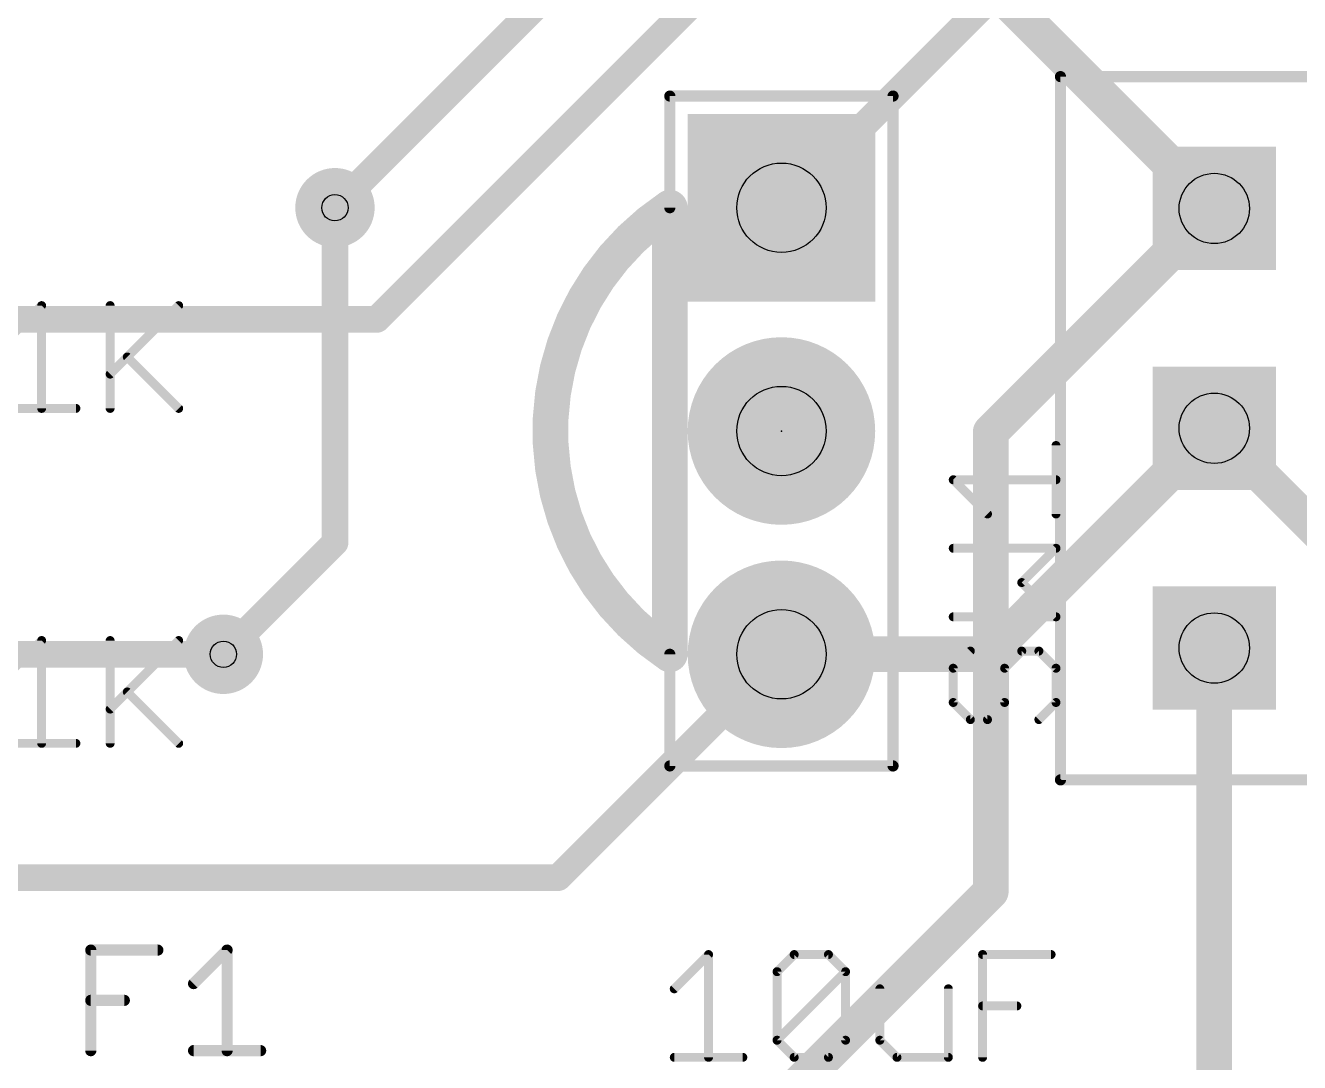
# Model space of a CAD drawing. Extents: x -1 to 156, y 2 to 108.
# Drawn here: x 12.99 to 27.48, y 49.97 to 61.76 of the extents above; entities that cross this region are included whole.
import ezdxf

# ---------------------------------------------------------------- set-up
doc = ezdxf.new("R2010")
doc.units = 0
for name, color, linetype in [('1', 22, 'CONTINUOUS'), ('16', 175, 'CONTINUOUS'), ('17', 82, 'CONTINUOUS'), ('18', 82, 'CONTINUOUS'), ('21', 253, 'CONTINUOUS'), ('23', 7, 'CONTINUOUS'), ('25', 253, 'CONTINUOUS'), ('27', 253, 'CONTINUOUS'), ('29', 253, 'CONTINUOUS'), ('30', 253, 'CONTINUOUS'), ('44', 253, 'CONTINUOUS'), ('51', 253, 'CONTINUOUS')]:
    doc.layers.add(name, color=color, linetype=linetype)

# ---------------------------------------------------------------- blocks, each defined once
blk = doc.blocks.new('SQUAREP')
blk.add_solid([(-0.5, -0.5), (0.5, -0.5), (-0.5, 0.5), (0.5, 0.5)])
blk = doc.blocks.new('RECT')
blk.add_solid([(-0.5, -0.5), (0.5, -0.5), (-0.5, 0.5), (0.5, 0.5)])
blk = doc.blocks.new('ROUNDP')
at = {"const_width": 0.5}
blk.add_lwpolyline([(0, -0.25, 1), (0, 0.25, 1), (0, -0.25)], format="xyb", dxfattribs=at)
blk = doc.blocks.new('ROUNDV')
at = {"const_width": 0.5}
blk.add_lwpolyline([(0, -0.25, 1), (0, 0.25, 1), (0, -0.25)], format="xyb", dxfattribs=at)

msp = doc.modelspace()

# ---------------------------------------------------------------- linework, layer by layer
at = {"layer": '1'}
for points, const_width in [([(21.59, 64.77), (16.51, 59.69)], 0.3048), ([(16.9863, 58.42), (22.5425, 63.9763)], 0.3048), ([(21.59, 59.69), (24.13, 62.23)], 0.3048), ([(16.9863, 58.42), (11.582, 58.42)], 0.3048), ([(26.515, 57.1813), (23.9438, 54.61)], 0.4064), ([(26.515, 57.1813), (30.48, 53.2163)], 0.4064), ([(23.9438, 54.61), (21.59, 54.61)], 0.4064), ([(26.515, 54.6813), (26.515, 45.5575)], 0.4064), ([(15.24, 54.61), (11.582, 54.61)], 0.3048), ([(19.05, 52.07), (21.59, 54.61)], 0.3048), ([(3.81, 52.07), (19.05, 52.07)], 0.3048)]:
    msp.add_lwpolyline(points, dxfattribs=dict(at, const_width=const_width))
for points, const_width in [([(16.4561, 59.7439, 1), (16.5639, 59.6361)], 0.1524), ([(21.5361, 59.7439, 1), (21.6439, 59.6361)], 0.1524), ([(16.9863, 58.3438, 1), (16.9863, 58.4962)], 0.1524), ([(16.9324, 58.4739, 1), (17.0401, 58.3661)], 0.1524), ([(26.5868, 57.2531, 1), (26.4432, 57.1094)], 0.2032), ([(26.5868, 57.1094, 1), (26.4432, 57.2531)], 0.2032), ([(21.59, 54.7116, 1), (21.59, 54.5084)], 0.2032), ([(23.9438, 54.5084, 1), (23.9438, 54.7116)], 0.2032), ([(26.6166, 54.6813, 1), (26.4134, 54.6813)], 0.2032), ([(15.24, 54.5338, 1), (15.24, 54.6862)], 0.1524), ([(21.6439, 54.5561, 1), (21.5361, 54.6639)], 0.1524), ([(23.8719, 54.6818, 1), (24.0156, 54.5382)], 0.2032), ([(18.9961, 52.1239, 1), (19.1039, 52.0161)], 0.1524), ([(19.05, 51.9938, 1), (19.05, 52.1462)], 0.1524)]:
    msp.add_lwpolyline(points, format="xyb", dxfattribs=dict(at, const_width=const_width))
at = {"layer": '16'}
for points, const_width in [([(23.495, 62.7013), (26.515, 59.6813)], 0.4064), ([(26.515, 59.6813), (23.9713, 57.1375)], 0.4064), ([(16.51, 59.69), (16.51, 55.88)], 0.3048), ([(23.9713, 57.1375), (23.9713, 51.9113)], 0.4064), ([(16.51, 55.88), (15.24, 54.61)], 0.3048), ([(23.9713, 51.9113), (20.955, 48.895)], 0.4064)]:
    msp.add_lwpolyline(points, dxfattribs=dict(at, const_width=const_width))
for points, const_width in [([(26.5868, 59.6094, 1), (26.4432, 59.7531)], 0.2032), ([(16.5862, 59.69, 1), (16.4338, 59.69)], 0.1524), ([(26.4432, 59.6094, 1), (26.5868, 59.7531)], 0.2032), ([(24.0729, 57.1375, 1), (23.8697, 57.1375)], 0.2032), ([(23.8994, 57.2093, 1), (24.0431, 57.0657)], 0.2032), ([(16.4338, 55.88, 1), (16.5862, 55.88)], 0.1524), ([(16.5639, 55.8261, 1), (16.4561, 55.9339)], 0.1524), ([(15.1861, 54.6639, 1), (15.2939, 54.5561)], 0.1524), ([(24.0431, 51.8394, 1), (23.8994, 51.9831)], 0.2032), ([(23.8697, 51.9113, 1), (24.0729, 51.9113)], 0.2032)]:
    msp.add_lwpolyline(points, format="xyb", dxfattribs=dict(at, const_width=const_width))
at = {"layer": '21'}
for points, const_width in [([(24.765, 53.1813), (24.765, 61.1813)], 0.127), ([(24.765, 61.1813), (28.465, 61.1813)], 0.127), ([(20.32, 60.96), (20.32, 59.69)], 0.127), ([(22.86, 60.96), (20.32, 60.96)], 0.127), ([(22.86, 53.34), (22.86, 60.96)], 0.127), ([(20.32, 59.69), (20.32, 54.61)], 0.4064), ([(20.32, 54.61), (20.32, 53.34)], 0.127), ([(20.32, 53.34), (22.86, 53.34)], 0.127), ([(28.465, 53.1813), (24.765, 53.1813)], 0.127)]:
    msp.add_lwpolyline(points, dxfattribs=dict(at, const_width=const_width))
for points, const_width in [([(24.765, 61.213, 1), (24.765, 61.1495)], 0.0635), ([(24.7967, 61.1813, 1), (24.7333, 61.1813)], 0.0635), ([(20.32, 60.9918, 1), (20.32, 60.9282)], 0.0635), ([(20.3517, 60.96, 1), (20.2883, 60.96)], 0.0635), ([(22.8917, 60.96, 1), (22.8283, 60.96)], 0.0635), ([(22.86, 60.9282, 1), (22.86, 60.9918)], 0.0635), ([(20.32, 59.69, 0.5352), (20.32, 54.61)], 0.4064), ([(20.4216, 59.69, 1), (20.2184, 59.69)], 0.2032), ([(20.3764, 59.6055, 1), (20.2636, 59.7745)], 0.2032), ([(20.2883, 59.69, 1), (20.3517, 59.69)], 0.0635), ([(20.2636, 54.5255, 1), (20.3764, 54.6945)], 0.2032), ([(20.2184, 54.61, 1), (20.4216, 54.61)], 0.2032), ([(20.3517, 54.61, 1), (20.2883, 54.61)], 0.0635), ([(20.32, 53.3718, 1), (20.32, 53.3083)], 0.0635), ([(20.2883, 53.34, 1), (20.3517, 53.34)], 0.0635), ([(22.8283, 53.34, 1), (22.8917, 53.34)], 0.0635), ([(22.86, 53.3083, 1), (22.86, 53.3718)], 0.0635), ([(24.765, 53.213, 1), (24.765, 53.1495)], 0.0635), ([(24.7333, 53.1813, 1), (24.7967, 53.1813)], 0.0635)]:
    msp.add_lwpolyline(points, format="xyb", dxfattribs=dict(at, const_width=const_width))
at = {"layer": '23'}
for p in [(21.59, 57.15), (24.765, 53.1813)]:
    msp.add_point(p, dxfattribs=at)
at = {"layer": '25'}
for points, const_width in [([(24.7142, 56.2058), (24.7142, 56.9854)], 0.1016), ([(23.9346, 56.2058), (23.5448, 56.5956)], 0.1016), ([(23.5448, 56.5956), (24.7142, 56.5956)], 0.1016), ([(24.7142, 55.816), (23.5448, 55.816)], 0.1016), ([(24.3244, 55.4262), (24.7142, 55.816)], 0.1016), ([(24.7142, 55.0364), (24.3244, 55.4262)], 0.1016), ([(23.5448, 55.0364), (24.7142, 55.0364)], 0.1016), ([(23.7397, 54.6466), (23.5448, 54.4517)], 0.1016), ([(24.1295, 54.4517), (24.3244, 54.6466)], 0.1016), ([(24.3244, 54.6466), (24.5193, 54.6466)], 0.1016), ([(24.5193, 54.6466), (24.7142, 54.4517)], 0.1016), ([(23.5448, 54.4517), (23.5448, 54.0619)], 0.1016), ([(24.1295, 54.0619), (24.1295, 54.4517)], 0.1016), ([(24.7142, 54.4517), (24.7142, 54.0619)], 0.1016), ([(23.5448, 54.0619), (23.7397, 53.8671)], 0.1016), ([(23.9346, 53.8671), (24.1295, 54.0619)], 0.1016), ([(24.7142, 54.0619), (24.5193, 53.8671)], 0.1016), ([(23.7397, 53.8671), (23.9346, 53.8671)], 0.1016), ([(13.7319, 50.1015), (13.7319, 51.2455)], 0.127), ([(13.7319, 51.2455), (14.4945, 51.2455)], 0.127), ([(14.9013, 50.8642), (15.2826, 51.2455)], 0.127), ([(15.2826, 51.2455), (15.2826, 50.1015)], 0.127), ([(13.7319, 50.6735), (14.1132, 50.6735)], 0.127), ([(14.9013, 50.1015), (15.6639, 50.1015)], 0.127)]:
    msp.add_lwpolyline(points, dxfattribs=dict(at, const_width=const_width))
for points, const_width in [([(24.7396, 56.9854, 1), (24.6888, 56.9854)], 0.0508), ([(23.5628, 56.6136, 1), (23.5268, 56.5777)], 0.0508), ([(23.5448, 56.621, 1), (23.5448, 56.5702)], 0.0508), ([(24.7142, 56.5702, 1), (24.7142, 56.621)], 0.0508), ([(23.9166, 56.1879, 1), (23.9526, 56.2238)], 0.0508), ([(24.6888, 56.2058, 1), (24.7396, 56.2058)], 0.0508), ([(23.5448, 55.8414, 1), (23.5448, 55.7906)], 0.0508), ([(24.7322, 55.7981, 1), (24.6962, 55.834)], 0.0508), ([(24.7142, 55.7906, 1), (24.7142, 55.8414)], 0.0508), ([(24.3424, 55.4442, 1), (24.3064, 55.4083)], 0.0508), ([(24.3064, 55.4442, 1), (24.3424, 55.4083)], 0.0508), ([(23.5448, 55.0618, 1), (23.5448, 55.011)], 0.0508), ([(24.7142, 55.011, 1), (24.7142, 55.0618)], 0.0508), ([(24.6962, 55.0185, 1), (24.7322, 55.0544)], 0.0508), ([(23.7577, 54.6287, 1), (23.7217, 54.6646)], 0.0508), ([(24.3244, 54.672, 1), (24.3244, 54.6212)], 0.0508), ([(24.3424, 54.6287, 1), (24.3064, 54.6646)], 0.0508), ([(24.5373, 54.6646, 1), (24.5013, 54.6287)], 0.0508), ([(24.5193, 54.6212, 1), (24.5193, 54.672)], 0.0508), ([(23.5702, 54.4517, 1), (23.5194, 54.4517)], 0.0508), ([(23.5268, 54.4697, 1), (23.5628, 54.4338)], 0.0508), ([(24.1549, 54.4517, 1), (24.1041, 54.4517)], 0.0508), ([(24.1115, 54.4697, 1), (24.1475, 54.4338)], 0.0508), ([(24.7396, 54.4517, 1), (24.6888, 54.4517)], 0.0508), ([(24.6962, 54.4338, 1), (24.7322, 54.4697)], 0.0508), ([(23.5628, 54.0799, 1), (23.5268, 54.044)], 0.0508), ([(23.5194, 54.0619, 1), (23.5702, 54.0619)], 0.0508), ([(24.1041, 54.0619, 1), (24.1549, 54.0619)], 0.0508), ([(24.1475, 54.044, 1), (24.1115, 54.0799)], 0.0508), ([(24.6888, 54.0619, 1), (24.7396, 54.0619)], 0.0508), ([(24.7322, 54.044, 1), (24.6962, 54.0799)], 0.0508), ([(23.7397, 53.8925, 1), (23.7397, 53.8417)], 0.0508), ([(23.7217, 53.8491, 1), (23.7577, 53.885)], 0.0508), ([(23.9166, 53.885, 1), (23.9526, 53.8491)], 0.0508), ([(23.9346, 53.8417, 1), (23.9346, 53.8925)], 0.0508), ([(24.5013, 53.885, 1), (24.5373, 53.8491)], 0.0508), ([(13.7636, 51.2455, 1), (13.7001, 51.2455)], 0.0635), ([(13.7319, 51.2772, 1), (13.7319, 51.2137)], 0.0635), ([(14.4945, 51.2137, 1), (14.4945, 51.2772)], 0.0635), ([(15.3143, 51.2455, 1), (15.2508, 51.2455)], 0.0635), ([(15.305, 51.223, 1), (15.2601, 51.2679)], 0.0635), ([(14.8788, 50.8866, 1), (14.9237, 50.8417)], 0.0635), ([(13.7319, 50.7052, 1), (13.7319, 50.6417)], 0.0635), ([(14.1132, 50.6417, 1), (14.1132, 50.7052)], 0.0635), ([(14.9013, 50.1333, 1), (14.9013, 50.0697)], 0.0635), ([(15.6639, 50.0697, 1), (15.6639, 50.1333)], 0.0635), ([(13.7001, 50.1015, 1), (13.7636, 50.1015)], 0.0635), ([(15.2508, 50.1015, 1), (15.3143, 50.1015)], 0.0635)]:
    msp.add_lwpolyline(points, format="xyb", dxfattribs=dict(at, const_width=const_width))
at = {"layer": '27', "const_width": 0.1016}
for points in [[(12.7826, 58.1868), (13.1723, 58.5766)], [(13.1723, 58.5766), (13.1723, 57.4072)], [(13.9519, 58.5766), (13.9519, 57.4072)], [(13.9519, 57.797), (14.7315, 58.5766)], [(14.1468, 57.9919), (14.7315, 57.4072)], [(12.7826, 57.4072), (13.5621, 57.4072)], [(12.7826, 54.3768), (13.1723, 54.7666)], [(13.1723, 54.7666), (13.1723, 53.5972)], [(13.9519, 54.7666), (13.9519, 53.5972)], [(13.9519, 53.987), (14.7315, 54.7666)], [(14.1468, 54.1819), (14.7315, 53.5972)], [(12.7826, 53.5972), (13.5621, 53.5972)], [(20.3708, 50.8049), (20.7606, 51.1947)], [(20.7606, 51.1947), (20.7606, 50.0253)], [(21.5402, 50.9998), (21.7351, 51.1947)], [(21.7351, 51.1947), (22.1249, 51.1947)], [(22.1249, 51.1947), (22.3198, 50.9998)], [(23.879, 50.0253), (23.879, 51.1947)], [(23.879, 51.1947), (24.6586, 51.1947)], [(21.5402, 50.2202), (21.5402, 50.9998)], [(21.5402, 50.2202), (22.3198, 50.9998)], [(22.3198, 50.9998), (22.3198, 50.2202)], [(22.7096, 50.8049), (22.7096, 50.2202)], [(23.4892, 50.0253), (23.4892, 50.8049)], [(23.879, 50.61), (24.2688, 50.61)], [(21.7351, 50.0253), (21.5402, 50.2202)], [(22.3198, 50.2202), (22.1249, 50.0253)], [(22.7096, 50.2202), (22.9045, 50.0253)], [(20.3708, 50.0253), (21.1504, 50.0253)], [(22.1249, 50.0253), (21.7351, 50.0253)], [(22.9045, 50.0253), (23.4892, 50.0253)]]:
    msp.add_lwpolyline(points, dxfattribs=at)
at = {"layer": '27', "const_width": 0.0508}
for points in [[(13.1977, 58.5766, 1), (13.1469, 58.5766)], [(13.1903, 58.5586, 1), (13.1544, 58.5945)], [(13.9773, 58.5766, 1), (13.9265, 58.5766)], [(14.7495, 58.5586, 1), (14.7136, 58.5945)], [(14.1648, 58.0098, 1), (14.1289, 57.9739)], [(13.934, 57.8149, 1), (13.9699, 57.779)], [(13.1469, 57.4072, 1), (13.1977, 57.4072)], [(13.5621, 57.3818, 1), (13.5621, 57.4326)], [(13.9265, 57.4072, 1), (13.9773, 57.4072)], [(14.7136, 57.3892, 1), (14.7495, 57.4251)], [(13.1977, 54.7666, 1), (13.1469, 54.7666)], [(13.1903, 54.7486, 1), (13.1544, 54.7845)], [(13.9773, 54.7666, 1), (13.9265, 54.7666)], [(14.7495, 54.7486, 1), (14.7136, 54.7845)], [(14.1648, 54.1998, 1), (14.1289, 54.1639)], [(13.934, 54.0049, 1), (13.9699, 53.969)], [(13.5621, 53.5718, 1), (13.5621, 53.6226)], [(14.7136, 53.5792, 1), (14.7495, 53.6151)], [(13.1469, 53.5972, 1), (13.1977, 53.5972)], [(13.9265, 53.5972, 1), (13.9773, 53.5972)], [(20.786, 51.1947, 1), (20.7352, 51.1947)], [(20.7786, 51.1767, 1), (20.7426, 51.2127)], [(21.7351, 51.2201, 1), (21.7351, 51.1693)], [(21.7531, 51.1767, 1), (21.7171, 51.2127)], [(22.1429, 51.2127, 1), (22.1069, 51.1767)], [(22.1249, 51.1693, 1), (22.1249, 51.2201)], [(23.9044, 51.1947, 1), (23.8536, 51.1947)], [(23.879, 51.2201, 1), (23.879, 51.1693)], [(24.6586, 51.1693, 1), (24.6586, 51.2201)], [(21.5222, 51.0178, 1), (21.5582, 50.9818)], [(21.5656, 50.9998, 1), (21.5148, 50.9998)], [(22.3452, 50.9998, 1), (22.2944, 50.9998)], [(22.3378, 50.9818, 1), (22.3018, 51.0178)], [(22.3018, 50.9818, 1), (22.3378, 51.0178)], [(20.3528, 50.8229, 1), (20.3888, 50.7869)], [(22.735, 50.8049, 1), (22.6842, 50.8049)], [(23.5146, 50.8049, 1), (23.4638, 50.8049)], [(23.879, 50.6354, 1), (23.879, 50.5846)], [(24.2688, 50.5846, 1), (24.2688, 50.6354)], [(21.5582, 50.2382, 1), (21.5222, 50.2022)], [(21.5222, 50.2382, 1), (21.5582, 50.2022)], [(21.5148, 50.2202, 1), (21.5656, 50.2202)], [(22.2944, 50.2202, 1), (22.3452, 50.2202)], [(22.3378, 50.2022, 1), (22.3018, 50.2382)], [(22.7276, 50.2382, 1), (22.6916, 50.2022)], [(22.6842, 50.2202, 1), (22.735, 50.2202)], [(20.3708, 50.0507, 1), (20.3708, 49.9999)], [(20.7352, 50.0253, 1), (20.786, 50.0253)], [(21.1504, 49.9999, 1), (21.1504, 50.0507)], [(21.7351, 50.0507, 1), (21.7351, 49.9999)], [(21.7171, 50.0073, 1), (21.7531, 50.0433)], [(22.1069, 50.0433, 1), (22.1429, 50.0073)], [(22.1249, 49.9999, 1), (22.1249, 50.0507)], [(22.9045, 50.0507, 1), (22.9045, 49.9999)], [(22.8865, 50.0073, 1), (22.9225, 50.0433)], [(23.4638, 50.0253, 1), (23.5146, 50.0253)], [(23.4892, 49.9999, 1), (23.4892, 50.0507)], [(23.8536, 50.0253, 1), (23.9044, 50.0253)]]:
    msp.add_lwpolyline(points, format="xyb", dxfattribs=at)
at = {"layer": '44'}
for centre, radius in [((21.59, 59.69), 0.508), ((26.515, 59.6813), 0.4), ((16.51, 59.69), 0.15), ((21.59, 57.15), 0.508), ((26.515, 57.1813), 0.4), ((21.59, 54.61), 0.508), ((26.515, 54.6813), 0.4), ((15.24, 54.61), 0.15)]:
    msp.add_circle(centre, radius, dxfattribs=at)

# ---------------------------------------------------------------- block references
at = {"layer": '17', "xscale": 1.9304, "yscale": 1.9304}
for name, p in [('SQUAREP', (21.59, 59.69)), ('SQUAREP', (21.59, 59.69)), ('ROUNDP', (21.59, 57.15)), ('ROUNDP', (21.59, 57.15)), ('ROUNDP', (21.59, 54.61)), ('ROUNDP', (21.59, 54.61))]:
    msp.add_blockref(name, p, dxfattribs=at)
at = {"layer": '17', "xscale": 1.2, "yscale": 1.2, "rotation": 90}
for p in [(26.515, 59.6813), (26.515, 59.6813), (26.515, 57.1813), (26.515, 57.1813), (26.515, 54.6813), (26.515, 54.6813)]:
    msp.add_blockref('SQUAREP', p, dxfattribs=at)
at = {"layer": '18', "xscale": 0.7, "yscale": 0.7}
for p in [(16.51, 59.69), (16.51, 59.69), (15.24, 54.61), (15.24, 54.61)]:
    msp.add_blockref('ROUNDV', p, dxfattribs=at)
at = {"layer": '29'}
for name, p, xscale, yscale in [('SQUAREP', (21.59, 59.69), 2.1336, 2.1336), ('ROUNDV', (16.51, 59.69), 0.9032, 0.9032), ('ROUNDP', (21.59, 57.15), 2.1336, 2.1336), ('ROUNDP', (21.59, 54.61), 2.1336, 2.1336), ('ROUNDV', (15.24, 54.61), 0.9032, 0.9032)]:
    msp.add_blockref(name, p, dxfattribs=dict(at, xscale=xscale, yscale=yscale))
at = {"layer": '29', "xscale": 1.4032, "yscale": 1.4032, "rotation": 90}
for p in [(26.515, 59.6813), (26.515, 57.1813), (26.515, 54.6813)]:
    msp.add_blockref('SQUAREP', p, dxfattribs=at)
at = {"layer": '30'}
for name, p, xscale, yscale in [('SQUAREP', (21.59, 59.69), 2.1336, 2.1336), ('ROUNDV', (16.51, 59.69), 0.9032, 0.9032), ('ROUNDP', (21.59, 57.15), 2.1336, 2.1336), ('ROUNDP', (21.59, 54.61), 2.1336, 2.1336), ('ROUNDV', (15.24, 54.61), 0.9032, 0.9032)]:
    msp.add_blockref(name, p, dxfattribs=dict(at, xscale=xscale, yscale=yscale))
at = {"layer": '30', "xscale": 1.4032, "yscale": 1.4032, "rotation": 90}
for p in [(26.515, 59.6813), (26.515, 57.1813), (26.515, 54.6813)]:
    msp.add_blockref('SQUAREP', p, dxfattribs=at)
at = {"layer": '51', "xscale": 0.508, "yscale": 0.508, "rotation": 270}
for p in [(21.59, 59.69), (21.59, 57.15), (21.59, 54.61)]:
    msp.add_blockref('RECT', p, dxfattribs=at)

doc.saveas('drawing.dxf')
